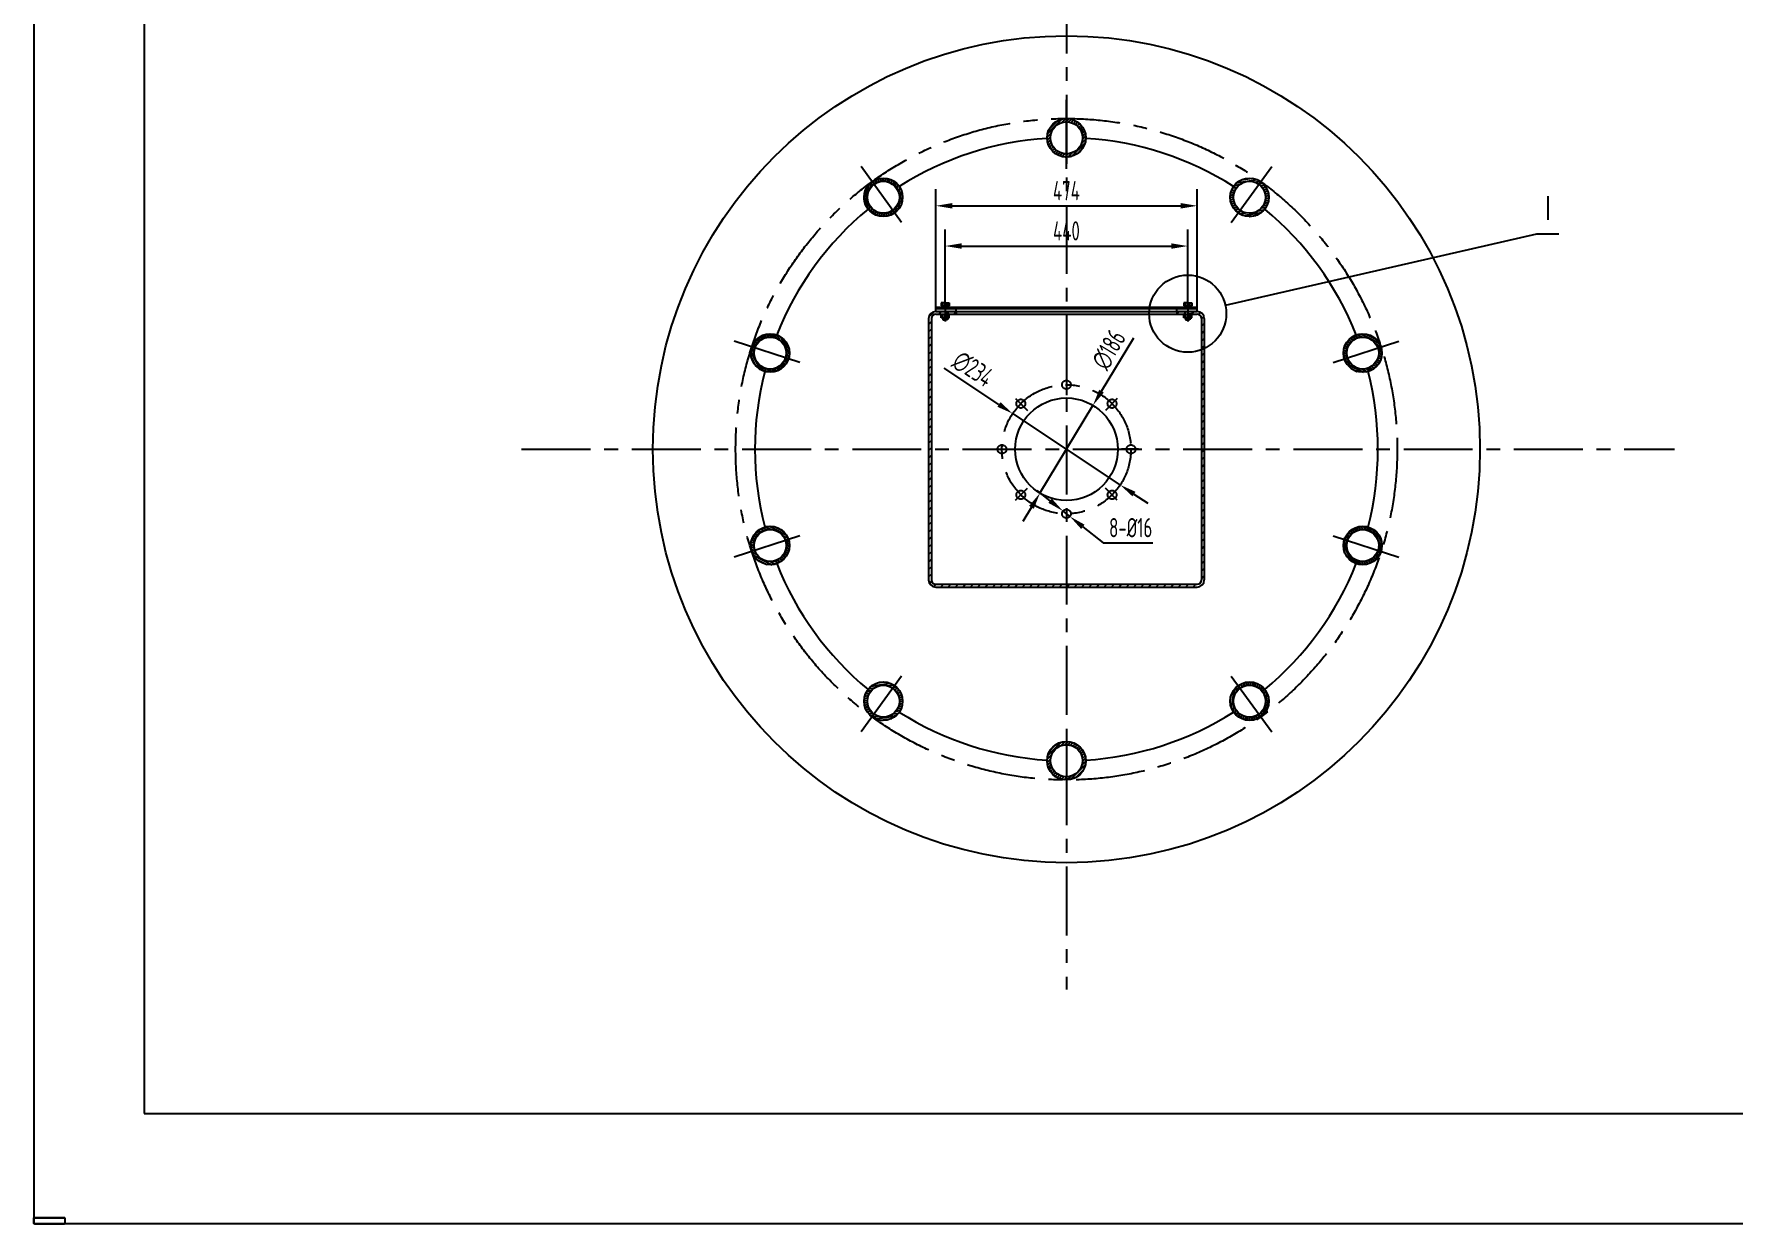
# Model space of a CAD drawing. Header units: millimetres. Extents: x 0 to 8410, y -1 to 5940.
# Drawn here: x 0 to 3082, y -1 to 2158 of the extents above; entities that cross this region are included whole.
import ezdxf
from ezdxf.enums import TextEntityAlignment as Align

# ---------------------------------------------------------------- set-up
doc = ezdxf.new("R2010")
doc.units = ezdxf.units.MM
doc.header["$LTSCALE"] = 100
doc.linetypes.add('G', pattern=[2, 1.25, -0.25, 0.25, -0.25])
for name, color, linetype in [('01', 7, 'Continuous'), ('02', 1, 'Continuous'), ('05', 4, 'G'), ('08', 1, 'Continuous'), ('11', 3, 'Continuous')]:
    doc.layers.add(name, color=color, linetype=linetype)
doc.styles.get("Standard").update_dxf_attribs({"font": 'isocp', "width": 0.707, "bigfont": 'intecad.shx'})
doc.dimstyles.new('INTE', dxfattribs={"dimscale": 10, "dimtxt": 3.5, "dimasz": 3, "dimexe": 3, "dimexo": 0, "dimgap": 1, "dimtad": 1, "dimdec": 1, "dimdsep": 46, "dimtxsty": 'Standard', "dimcen": 0, "dimclrd": 1, "dimclre": 1, "dimclrt": 3, "dimaunit": 1, "dimadec": 0, "dimazin": 0, "dimtfac": 1, "dimtdec": 1, "dimtmove": 0, "dimatfit": 0, "dimfxl": 3, "dimarcsym": 0})
doc.dimstyles.new('inte_cir_cir7', dxfattribs={"dimscale": 10, "dimtxt": 3.5, "dimasz": 3, "dimexe": 3, "dimexo": 0, "dimgap": 1, "dimtad": 1, "dimtoh": 1, "dimdec": 1, "dimdsep": 46, "dimtxsty": 'Standard', "dimcen": 0, "dimclrd": 1, "dimclre": 1, "dimclrt": 3, "dimaunit": 1, "dimadec": 0, "dimazin": 0, "dimtfac": 1, "dimtdec": 1, "dimtmove": 0, "dimatfit": 2, "dimfxl": 1, "dimarcsym": 0})

# ---------------------------------------------------------------- blocks, each defined once
blk = doc.blocks.new('*D58')
at = {"layer": '08', "color": 1, "lineweight": -2}
for p, q in [((1652.7, 1667.6), (1652.7, 1803.5)), ((2092.7, 1667), (2092.7, 1803.5)), ((1682.7, 1773.5), (2062.7, 1773.5))]:
    blk.add_line(p, q, dxfattribs=at)
at = {"layer": '08', "color": 1}
for points in [[(1682.7, 1778.5), (1682.7, 1768.5), (1652.7, 1773.5)], [(2062.7, 1778.5), (2062.7, 1768.5), (2092.7, 1773.5)]]:
    blk.add_solid(points, dxfattribs=at)
at = {"layer": 'Defpoints', "color": 0}
for p in [(2092.7, 1773.5), (1652.7, 1667.6), (2092.7, 1667)]:
    blk.add_point(p, dxfattribs=at)
at = {"layer": '08', "color": 3, "insert": (1872.7, 1801), "char_height": 35, "attachment_point": 5}
blk.add_mtext('440', dxfattribs=at)
blk = doc.blocks.new('*D59')
at = {"layer": '08', "color": 1, "lineweight": -2}
for p, q in [((1635.7, 1662.6), (1635.7, 1876.5)), ((2109.7, 1661.3), (2109.7, 1876.5)), ((1665.7, 1846.5), (2079.7, 1846.5))]:
    blk.add_line(p, q, dxfattribs=at)
at = {"layer": '08', "color": 1}
for points in [[(1665.7, 1851.5), (1665.7, 1841.5), (1635.7, 1846.5)], [(2079.7, 1851.5), (2079.7, 1841.5), (2109.7, 1846.5)]]:
    blk.add_solid(points, dxfattribs=at)
at = {"layer": 'Defpoints', "color": 0}
for p in [(2109.7, 1846.5), (1635.7, 1662.6), (2109.7, 1661.3)]:
    blk.add_point(p, dxfattribs=at)
at = {"layer": '08', "color": 3, "insert": (1872.7, 1874), "char_height": 35, "attachment_point": 5}
blk.add_mtext('474', dxfattribs=at)
blk = doc.blocks.new('*D62')
at = {"layer": '08', "color": 1, "lineweight": -2}
for p, q in [((1936.2, 1510.2), (1994.7, 1607)), ((1824.7, 1325.2), (1920.8, 1484.5)), ((1809.2, 1299.5), (1793.7, 1273.8))]:
    blk.add_line(p, q, dxfattribs=at)
at = {"layer": '08', "color": 1}
for points in [[(1932, 1512.7), (1940.5, 1507.6), (1920.8, 1484.5)], [(1804.9, 1302.1), (1813.5, 1296.9), (1824.7, 1325.2)]]:
    blk.add_solid(points, dxfattribs=at)
at = {"layer": 'Defpoints', "color": 0}
for p in [(1920.8, 1484.5), (1824.7, 1325.2)]:
    blk.add_point(p, dxfattribs=at)
at = {"layer": '08', "color": 3, "insert": (1949.7, 1585.6), "char_height": 35, "attachment_point": 5, "rotation": 58.897}
blk.add_mtext('∅186', dxfattribs=at)
blk = doc.blocks.new('*D63')
at = {"layer": '08', "color": 1, "lineweight": -2}
for p, q in [((1750.2, 1486.1), (1650.8, 1552.1)), ((1970.2, 1340.2), (1775.2, 1469.5)), ((1995.2, 1323.6), (2020.2, 1307))]:
    blk.add_line(p, q, dxfattribs=at)
at = {"layer": '08', "color": 1}
for points in [[(1753, 1490.3), (1747.5, 1481.9), (1775.2, 1469.5)], [(1998, 1327.7), (1992.4, 1319.4), (1970.2, 1340.2)]]:
    blk.add_solid(points, dxfattribs=at)
at = {"layer": 'Defpoints', "color": 0}
for p in [(1775.2, 1469.5), (1970.2, 1340.2)]:
    blk.add_point(p, dxfattribs=at)
at = {"layer": '08', "color": 3, "insert": (1703.2, 1550.3), "char_height": 35, "attachment_point": 5, "rotation": 326.4388}
blk.add_mtext('∅234', dxfattribs=at)
blk = doc.blocks.new('*D64')
at = {"layer": '08', "color": 1, "lineweight": -2}
for p, q in [((1842.9, 1311.5), (1819.5, 1330.1)), ((1866.4, 1292.8), (1879, 1282.9)), ((1902.5, 1264.2), (1939.1, 1235.1)), ((1939.1, 1235.1), (2029.5, 1235.1))]:
    blk.add_line(p, q, dxfattribs=at)
at = {"layer": '08', "color": 1}
for points in [[(1846.1, 1315.4), (1839.8, 1307.6), (1866.4, 1292.8)], [(1905.6, 1268.1), (1899.4, 1260.3), (1879, 1282.9)]]:
    blk.add_solid(points, dxfattribs=at)
at = {"layer": 'Defpoints', "color": 0}
for p in [(1866.4, 1292.8), (1879, 1282.9)]:
    blk.add_point(p, dxfattribs=at)
at = {"layer": '08', "color": 3, "insert": (1989.3, 1262.6), "char_height": 35, "attachment_point": 5}
blk.add_mtext('8-%%C16', dxfattribs=at)
blk = doc.blocks.new('*U87')
at = {"layer": '01'}
for points in [[(20, 574), (20, 20)], [(20, 20), (821, 20)]]:
    blk.add_lwpolyline(points, dxfattribs=at)
at = {"layer": '02'}
for points in [[(0, 594), (0, 0)], [(0, 0), (841, 0)]]:
    blk.add_lwpolyline(points, dxfattribs=at)
blk = doc.blocks.new('*U114')
at = {"layer": '01'}
for p, q in [((0, 10.6), (0.7, 11.3)), ((0, 10.6), (56, 10.6)), ((0, 0), (0, 10.6)), ((0, 0), (56, 0)), ((0.7, -0.7), (0, 0)), ((0.7, 11.3), (55.3, 11.3)), ((56, 10.6), (55.3, 11.3)), ((56, 10.6), (56, 0)), ((55.3, -0.7), (0.7, -0.7)), ((56, 0), (55.3, -0.7))]:
    blk.add_line(p, q, dxfattribs=at)

msp = doc.modelspace()

# ---------------------------------------------------------------- hatches: boundary and pattern name
at = {"layer": '02', "linetype": 'Continuous'}
h = msp.add_hatch(dxfattribs=at)
h.set_pattern_fill('JIS_LC_20', color=1, scale=0.2, style=0)
h.set_pattern_definition([(45, (-22951.4538, 1800.43), (-2.8284271, 2.8284271), []), (45, (-22951.3738, 1800.43), (-2.8284271, 2.8284271), [])])
h.paths.add_polyline_path([(1837.71, 1969.846, 0.41421356), (1872.71, 1934.846), (1872.71, 1940.846, -0.41421356), (1843.71, 1969.846, -0.41421356), (1872.71, 1998.846), (1872.71, 2004.846, 0.41421356)])
h.paths.add_polyline_path([(1872.71, 2004.846), (1872.71, 1998.846, -0.41421356), (1901.71, 1969.846, -0.41421356), (1872.71, 1940.846), (1872.71, 1934.846, 0.41421356), (1907.71, 1969.846, 0.41421356)])
h = msp.add_hatch(dxfattribs=at)
h.set_pattern_fill('JIS_LC_20', color=1, scale=0.2, angle=36, style=0)
h.set_pattern_definition([(81, (-18442.979, -12866.3973), (-3.95075336, 0.62573786), []), (81, (-18442.9144, -12866.3503), (-3.95075336, 0.62573786), [])])
h.paths.add_polyline_path([(1512.296, 1841.368, 0.41421356), (1561.184, 1833.625), (1557.657, 1838.479, -0.41421356), (1517.15, 1844.894, -0.41421356), (1523.566, 1885.402), (1520.039, 1890.256, 0.41421356)])
h.paths.add_polyline_path([(1520.039, 1890.256), (1523.566, 1885.402, -0.41421356), (1564.073, 1878.986, -0.41421356), (1557.657, 1838.479), (1561.184, 1833.625, 0.41421356), (1568.927, 1882.513, 0.41421356)])
h = msp.add_hatch(dxfattribs=at)
h.set_pattern_fill('JIS_LC_20', color=1, scale=0.2, angle=-36, style=0)
h.set_pattern_definition([(9, (-17977.9415, 16316.158), (-0.62573786, 3.95075336), []), (9, (-17977.8768, 16316.1108), (-0.62573786, 3.95075336), [])])
h.paths.add_polyline_path([(2176.493, 1882.513, 0.41421356), (2184.237, 1833.625), (2187.763, 1838.479, -0.41421356), (2181.347, 1878.986, -0.41421356), (2221.855, 1885.402), (2225.381, 1890.256, 0.41421356)])
h.paths.add_polyline_path([(2225.381, 1890.256), (2221.855, 1885.402, -0.41421356), (2228.27, 1844.894, -0.41421356), (2187.763, 1838.479), (2184.237, 1833.625, 0.41421356), (2233.125, 1841.368, 0.41421356)])
h = msp.add_hatch(dxfattribs=at)
h.set_pattern_fill('LINE', color=1, scale=3, angle=45, style=0)
h.set_pattern_definition([(45, (-4930.106, -2321.7), (-6.735192, 6.735192), [])])
h.paths.add_polyline_path([(1622.71, 1641.846), (1622.71, 1404.846), (1627.71, 1404.846), (1627.71, 1641.846, -0.41421356), (1635.71, 1649.846), (1652.71, 1649.846), (1652.71, 1654.846), (1635.71, 1654.846, 0.41421356)])
h.paths.add_polyline_path([(1652.71, 1654.846), (1652.71, 1649.846), (1659.9, 1649.846), (1672.71, 1649.846), (1672.71, 1654.846)])
h.paths.add_polyline_path([(1622.71, 1167.846, 0.41421356), (1635.71, 1154.846), (1872.71, 1154.846), (1872.71, 1159.846), (1635.71, 1159.846, -0.41421356), (1627.71, 1167.846), (1627.71, 1404.846), (1622.71, 1404.846)])
h.paths.add_polyline_path([(2122.71, 1167.846), (2122.71, 1404.846), (2117.71, 1404.846), (2117.71, 1167.846, -0.41421356), (2109.71, 1159.846), (1872.71, 1159.846), (1872.71, 1154.846), (2109.71, 1154.846, 0.41421356)])
h.paths.add_polyline_path([(2117.71, 1404.846), (2122.71, 1404.846), (2122.71, 1641.846, 0.41421356), (2109.71, 1654.846), (2092.71, 1654.846), (2092.71, 1649.846), (2099.9, 1649.846), (2109.71, 1649.846, -0.41421356), (2117.71, 1641.846)])
h.paths.add_polyline_path([(2092.71, 1649.846), (2092.71, 1654.846), (2072.71, 1654.846), (2072.71, 1649.846)])
h = msp.add_hatch(dxfattribs=at)
h.set_pattern_fill('LINE', color=1, scale=3, angle=135, style=0)
h.set_pattern_definition([(135, (-4930.106, -2321.7), (-6.735192, -6.735192), [])])
h.paths.add_polyline_path([(1652.71, 1662.846), (1652.71, 1659.846), (1872.71, 1659.846), (1872.71, 1662.846)])
h.paths.add_polyline_path([(1652.71, 1659.846), (1652.71, 1662.846), (1646.56, 1662.846), (1635.71, 1662.846), (1635.71, 1659.846)])
h.paths.add_polyline_path([(2092.71, 1659.846), (2092.71, 1662.846), (2086.56, 1662.846), (1872.71, 1662.846), (1872.71, 1659.846)])
h.paths.add_polyline_path([(2092.71, 1662.846), (2092.71, 1659.846), (2109.71, 1659.846), (2109.71, 1662.846)])
h = msp.add_hatch(dxfattribs=at)
h.set_pattern_fill('ANGLE', color=1, scale=0.5, angle=135, style=0)
h.set_pattern_definition([(135, (-4930.1063, -2321.6996), (-2.4695704, -2.4695704), [2.54, -0.9525]), (225, (-4930.1063, -2321.6996), (2.4695704, -2.4695704), [2.54, -0.9525])])
h.paths.add_polyline_path([(1635.71, 1659.846), (1635.71, 1654.846), (1652.71, 1654.846), (1652.71, 1659.846)])
h.paths.add_polyline_path([(1672.71, 1654.846), (1672.71, 1659.846), (1652.71, 1659.846), (1652.71, 1654.846)])
h.paths.add_polyline_path([(2072.71, 1659.846), (2072.71, 1654.846), (2092.71, 1654.846), (2092.71, 1659.846)])
h.paths.add_polyline_path([(2092.71, 1659.846), (2092.71, 1654.846), (2109.71, 1654.846), (2109.71, 1659.846)])
h = msp.add_hatch(dxfattribs=at)
h.set_pattern_fill('JIS_LC_20', color=1, scale=0.2, angle=72, style=0)
h.set_pattern_definition([(117, (-6174.6016, -22082.095), (-3.5640261, -1.815962), []), (117, (-6174.577, -22082.019), (-3.5640261, -1.815962), [])])
h.paths.add_polyline_path([(1324.548, 1546.153, 0.41421356), (1368.65, 1568.625), (1362.944, 1570.479, -0.41421356), (1326.402, 1551.86, -0.41421356), (1307.783, 1588.402), (1302.076, 1590.256, 0.41421356)])
h.paths.add_polyline_path([(1302.076, 1590.256), (1307.783, 1588.402, -0.41421356), (1344.325, 1607.021, -0.41421356), (1362.944, 1570.479), (1368.65, 1568.625, 0.41421356), (1346.179, 1612.727, 0.41421356)])
h = msp.add_hatch(dxfattribs=at)
h.set_pattern_fill('JIS_LC_20', color=1, scale=0.2, angle=-72, style=0)
h.set_pattern_definition([(333, (-5422.155, 25136.271), (1.815962, 3.5640261), []), (333, (-5422.1302, 25136.195), (1.815962, 3.5640261), [])])
h.paths.add_polyline_path([(2399.242, 1612.727, 0.41421356), (2376.77, 1568.625), (2382.477, 1570.479, -0.41421356), (2401.096, 1607.021, -0.41421356), (2437.638, 1588.402), (2443.344, 1590.256, 0.41421356)])
h.paths.add_polyline_path([(2443.344, 1590.256), (2437.638, 1588.402, -0.41421356), (2419.019, 1551.86, -0.41421356), (2382.477, 1570.479), (2376.77, 1568.625, 0.41421356), (2420.873, 1546.153, 0.41421356)])
h = msp.add_hatch(dxfattribs=at)
h.set_pattern_fill('JIS_LC_20', color=1, scale=0.2, angle=108, style=0)
h.set_pattern_definition([(153, (9167.5756, -22326.58), (-1.815962, -3.5640261), []), (153, (9167.551, -22326.5037), (-1.815962, -3.5640261), [])])
h.paths.add_polyline_path([(1346.179, 1196.964, 0.41421356), (1368.65, 1241.067), (1362.944, 1239.212, -0.41421356), (1344.325, 1202.67, -0.41421356), (1307.783, 1221.289), (1302.076, 1219.435, 0.41421356)])
h.paths.add_polyline_path([(1302.076, 1219.435), (1307.783, 1221.289, -0.41421356), (1326.402, 1257.832, -0.41421356), (1362.944, 1239.212), (1368.65, 1241.067, 0.41421356), (1324.548, 1263.538, 0.41421356)])
h = msp.add_hatch(dxfattribs=at)
h.set_pattern_fill('JIS_LC_20', color=1, scale=0.2, angle=-108, style=0)
h.set_pattern_definition([(297, (9920.0222, 24891.7862), (3.5640261, 1.815962), []), (297, (9919.9975, 24891.71), (3.5640261, 1.815962), [])])
h.paths.add_polyline_path([(2420.873, 1263.538, 0.41421356), (2376.77, 1241.067), (2382.477, 1239.212, -0.41421356), (2419.019, 1257.832, -0.41421356), (2437.638, 1221.289), (2443.344, 1219.435, 0.41421356)])
h.paths.add_polyline_path([(2443.344, 1219.435), (2437.638, 1221.289, -0.41421356), (2401.096, 1202.67, -0.41421356), (2382.477, 1239.212), (2376.77, 1241.067, 0.41421356), (2399.242, 1196.964, 0.41421356)])
h = msp.add_hatch(dxfattribs=at)
h.set_pattern_fill('JIS_LC_20', color=1, scale=0.2, angle=144, style=0)
h.set_pattern_definition([(189, (21723.362, -13506.4667), (0.62573786, -3.95075336), []), (189, (21723.2974, -13506.4196), (0.62573786, -3.95075336), [])])
h.paths.add_polyline_path([(1568.927, 927.178, 0.41421356), (1561.184, 976.067), (1557.657, 971.212, -0.41421356), (1564.073, 930.705, -0.41421356), (1523.566, 924.289), (1520.039, 919.435, 0.41421356)])
h.paths.add_polyline_path([(1520.039, 919.435), (1523.566, 924.289, -0.41421356), (1517.15, 964.797, -0.41421356), (1557.657, 971.212), (1561.184, 976.067, 0.41421356), (1512.296, 968.323, 0.41421356)])
h = msp.add_hatch(dxfattribs=at)
h.set_pattern_fill('JIS_LC_20', color=1, scale=0.2, angle=-144, style=0)
h.set_pattern_definition([(261, (22188.3997, 15676.0885), (3.95075336, -0.62573786), []), (261, (22188.335, 15676.0414), (3.95075336, -0.62573786), [])])
h.paths.add_polyline_path([(2233.125, 968.323, 0.41421356), (2184.237, 976.067), (2187.763, 971.212, -0.41421356), (2228.27, 964.797, -0.41421356), (2221.855, 924.289), (2225.381, 919.435, 0.41421356)])
h.paths.add_polyline_path([(2225.381, 919.435), (2221.855, 924.289, -0.41421356), (2181.347, 930.705, -0.41421356), (2187.763, 971.212), (2184.237, 976.067, 0.41421356), (2176.493, 927.178, 0.41421356)])
h = msp.add_hatch(dxfattribs=at)
h.set_pattern_fill('JIS_LC_20', color=1, scale=0.2, angle=180, style=0)
h.set_pattern_definition([(225, (26696.8744, 1009.261), (2.8284271, -2.8284271), []), (225, (26696.7944, 1009.261), (2.8284271, -2.8284271), [])])
h.paths.add_polyline_path([(1907.71, 839.846, 0.41421356), (1872.71, 874.846), (1872.71, 868.846, -0.41421356), (1901.71, 839.846, -0.41421356), (1872.71, 810.846), (1872.71, 804.846, 0.41421356)])
h.paths.add_polyline_path([(1872.71, 804.846), (1872.71, 810.846, -0.41421356), (1843.71, 839.846, -0.41421356), (1872.71, 868.846), (1872.71, 874.846, 0.41421356), (1837.71, 839.846, 0.41421356)])

# ---------------------------------------------------------------- linework, layer by layer
at = {"layer": '01'}
for p, q in [((1652.71, 1670.246), (1645.52, 1670.246)), ((1645.52, 1670.246), (1645.52, 1664.946)), ((1645.52, 1664.946), (1652.71, 1664.946)), ((1646.56, 1664.946), (1646.56, 1662.846)), ((1652.71, 1664.946), (1646.56, 1664.946)), ((1648.71, 1664.946), (1648.71, 1670.246)), ((1652.71, 1662.846), (1651.498, 1664.946)), ((1652.71, 1670.246), (1659.9, 1670.246)), ((1652.71, 1664.946), (1653.923, 1662.846)), ((1652.71, 1664.946), (1658.86, 1664.946)), ((1659.9, 1664.946), (1652.71, 1664.946)), ((1656.71, 1664.946), (1656.71, 1670.246)), ((1658.86, 1664.946), (1658.86, 1662.846)), ((1659.9, 1670.246), (1659.9, 1664.946)), ((2092.71, 1670.246), (2085.52, 1670.246)), ((2085.52, 1670.246), (2085.52, 1664.946)), ((2085.52, 1664.946), (2092.71, 1664.946)), ((2086.56, 1664.946), (2086.56, 1662.846)), ((2092.71, 1664.946), (2086.56, 1664.946)), ((2088.71, 1664.946), (2088.71, 1670.246)), ((2092.71, 1664.946), (2091.498, 1662.846)), ((2092.71, 1670.246), (2099.9, 1670.246)), ((2092.71, 1662.846), (2093.923, 1664.946)), ((2092.71, 1664.946), (2098.86, 1664.946)), ((2099.9, 1664.946), (2092.71, 1664.946)), ((2096.71, 1664.946), (2096.71, 1670.246)), ((2098.86, 1664.946), (2098.86, 1662.846)), ((2099.9, 1670.246), (2099.9, 1664.946)), ((1645.52, 1649.846), (1652.71, 1649.846)), ((1645.52, 1643.046), (1645.52, 1649.846)), ((1652.71, 1643.046), (1645.52, 1643.046)), ((1646.56, 1662.846), (1652.71, 1662.846)), ((1648.71, 1643.046), (1648.71, 1649.846)), ((1648.71, 1643.046), (1648.71, 1639.946)), ((1648.71, 1639.946), (1652.71, 1639.946)), ((1658.86, 1662.846), (1652.71, 1662.846)), ((1659.9, 1649.846), (1652.71, 1649.846)), ((1652.71, 1643.046), (1659.9, 1643.046)), ((1656.71, 1639.946), (1652.71, 1639.946)), ((1656.71, 1643.046), (1656.71, 1649.846)), ((1656.71, 1643.046), (1656.71, 1639.946)), ((1659.9, 1643.046), (1659.9, 1649.846)), ((2085.52, 1643.046), (2085.52, 1649.846)), ((2092.71, 1643.046), (2085.52, 1643.046)), ((2088.71, 1643.046), (2088.71, 1649.846)), ((2088.71, 1643.046), (2088.71, 1639.946)), ((2088.71, 1639.946), (2092.71, 1639.946)), ((2092.71, 1643.046), (2099.9, 1643.046)), ((2096.71, 1639.946), (2092.71, 1639.946)), ((2096.71, 1643.046), (2096.71, 1649.846)), ((2096.71, 1643.046), (2096.71, 1639.946)), ((2099.9, 1643.046), (2099.9, 1649.846))]:
    msp.add_line(p, q, dxfattribs=at)
at = {"layer": '01', "color": 7, "linetype": 'Continuous'}
for p, q in [((1622.71, 1641.846), (1622.71, 1167.846)), ((1627.71, 1641.846), (1627.71, 1167.846)), ((1635.71, 1659.846), (1635.71, 1662.846)), ((1635.71, 1662.846), (2109.71, 1662.846)), ((1635.71, 1654.846), (1635.71, 1659.846)), ((2109.71, 1659.846), (1635.71, 1659.846)), ((1635.71, 1654.846), (2109.71, 1654.846)), ((1635.71, 1649.846), (2109.71, 1649.846)), ((1672.71, 1654.846), (1672.71, 1659.846)), ((1672.71, 1654.846), (1672.71, 1649.846)), ((2072.71, 1654.846), (2072.71, 1659.846)), ((2072.71, 1654.846), (2072.71, 1649.846)), ((2085.52, 1649.846), (2092.71, 1649.846)), ((2086.56, 1662.846), (2092.71, 1662.846)), ((2098.86, 1662.846), (2092.71, 1662.846)), ((2099.9, 1649.846), (2092.71, 1649.846)), ((2109.71, 1659.846), (2109.71, 1662.846)), ((2109.71, 1654.846), (2109.71, 1659.846)), ((2117.71, 1641.846), (2117.71, 1167.846)), ((2122.71, 1641.846), (2122.71, 1167.846)), ((1872.71, 1536.755), (1872.71, 1503.14)), ((1635.71, 1159.846), (2109.71, 1159.846)), ((1635.71, 1154.846), (2109.71, 1154.846))]:
    msp.add_line(p, q, dxfattribs=at)
for centre, radius in [((1872.71, 1404.846), 750), ((1872.71, 1969.846), 35), ((1872.71, 1969.846), 29), ((1540.612, 1861.94), 35), ((1540.612, 1861.94), 29), ((2204.809, 1861.94), 35), ((2204.809, 1861.94), 29), ((1335.363, 1579.44), 35), ((1335.363, 1579.44), 29), ((2410.057, 1579.44), 35), ((2410.057, 1579.44), 29), ((1872.71, 1404.846), 93), ((1872.71, 1404.846), 93), ((1335.363, 1230.251), 35), ((2410.057, 1230.251), 35), ((1335.363, 1230.251), 29), ((2410.057, 1230.251), 29), ((1540.612, 947.751), 35), ((1540.612, 947.751), 29), ((2204.809, 947.751), 35), ((2204.809, 947.751), 29), ((1872.71, 839.846), 35), ((1872.71, 839.846), 29)]:
    msp.add_circle(centre, radius, dxfattribs=at)
for centre, radius, start, end in [((1872.71, 1404.846), 565, 93.549864, 122.450136), ((1872.71, 1404.846), 565, 57.549864, 86.450136), ((1872.71, 1404.846), 565, 129.549864, 158.450136), ((1872.71, 1404.846), 565, 21.549864, 50.450136), ((1635.71, 1641.846), 13, 90, 180), ((1635.71, 1641.846), 8, 90, 180), ((2109.71, 1641.846), 13, 0, 90), ((2109.71, 1641.846), 8, 0, 90), ((1872.71, 1404.846), 565, 165.549864, 194.450136), ((1872.71, 1404.846), 565, 345.549864, 14.450136), ((1872.71, 1404.846), 565, 201.549864, 230.450136), ((1872.71, 1404.846), 565, 309.549864, 338.450136), ((1635.71, 1167.846), 13, 180, 270), ((1635.71, 1167.846), 8, 180, 270), ((2109.71, 1167.846), 8, 270, 0), ((2109.71, 1167.846), 13, 270, 0), ((1872.71, 1404.846), 565, 237.549864, 266.450136), ((1872.71, 1404.846), 565, 273.549864, 302.450136)]:
    msp.add_arc(centre, radius, start, end, dxfattribs=at)
at = {"layer": '02'}
for p, q in [((2160.925, 1666.501), (2725.95, 1795.751)), ((2725.95, 1795.751), (2765.95, 1795.751)), ((1649.71, 1639.946), (1649.71, 1643.046)), ((1655.71, 1639.946), (1655.71, 1643.046)), ((2089.71, 1639.946), (2089.71, 1643.046)), ((2095.71, 1639.946), (2095.71, 1643.046))]:
    msp.add_line(p, q, dxfattribs=at)
msp.add_circle((2092.71, 1650.897), 69.977, dxfattribs=at)
at = {"layer": '05'}
for p, q in [((1872.71, 2247.952), (1872.71, 424.687)), ((1872.71, 1913.624), (1872.71, 2043.258)), ((1573.658, 1816.456), (1497.461, 1921.332)), ((2171.763, 1816.456), (2247.96, 1921.332)), ((1652.71, 1668.311), (1652.71, 1636.397)), ((2092.71, 1668.311), (2092.71, 1636.397)), ((2092.71, 1667.042), (2092.71, 1660.75)), ((1652.71, 1662.042), (1652.71, 1655.75)), ((1652.71, 1641.994), (1652.71, 1650.897)), ((2092.71, 1641.994), (2092.71, 1650.897)), ((1388.833, 1562.067), (1265.544, 1602.126)), ((2356.587, 1562.067), (2479.876, 1602.126)), ((1872.71, 1535.326), (1872.71, 1504.714)), ((1780.446, 1497.109), (1802.093, 1475.463)), ((1964.974, 1497.109), (1943.328, 1475.463)), ((884.432, 1404.846), (2975.835, 1404.846)), ((1742.23, 1404.846), (1772.842, 1404.846)), ((2003.191, 1404.846), (1972.578, 1404.846)), ((1780.446, 1312.582), (1802.093, 1334.228)), ((1964.974, 1312.582), (1943.328, 1334.228)), ((1388.833, 1247.624), (1265.544, 1207.565)), ((2356.587, 1247.624), (2479.876, 1207.565)), ((1573.658, 993.235), (1497.461, 888.359)), ((2171.763, 993.235), (2247.96, 888.359)), ((1872.71, 896.067), (1872.71, 766.433))]:
    msp.add_line(p, q, dxfattribs=at)
for radius in [600, 117]:
    msp.add_circle((1872.71, 1404.846), radius, dxfattribs=at)
at = {"layer": '05', "color": 4, "linetype": 'G'}
for centre in [(1872.71, 1521.846), (1789.979, 1487.577), (1955.442, 1487.577), (1755.71, 1404.846), (1989.71, 1404.846), (1789.979, 1322.114), (1955.442, 1322.114), (1872.71, 1287.846)]:
    msp.add_circle(centre, 8, dxfattribs=at)

# ---------------------------------------------------------------- block references
at = {"layer": '01', "xscale": 10, "yscale": 10, "zscale": 10}
msp.add_blockref('*U87', (0, 0), dxfattribs=at)
at = {"layer": '01'}
msp.add_blockref('*U114', (0, 0), dxfattribs=at)

# ---------------------------------------------------------------- texts
at = {"layer": '11', "width": 0.707}
msp.add_text('Ⅰ', height=50, dxfattribs=at).set_placement((2745.95, 1815.751), align=Align.CENTER)

# ---------------------------------------------------------------- dimensions: what is measured, and where the dimension line sits
at = {"layer": '08'}
for base, p1, p2, picture, middle in [((2109.71, 1846.535), (1635.71, 1662.56), (2109.71, 1661.346), '*D59', (1872.71, 1874.035)), ((2092.71, 1773.518), (1652.71, 1667.596), (2092.71, 1667.042), '*D58', (1872.71, 1801.018))]:
    dim = msp.add_linear_dim(base=base, p1=p1, p2=p2, dimstyle='INTE', dxfattribs=at)
    dim.commit()
    dim.dimension.update_dxf_attribs({"geometry": picture, "text_midpoint": middle})
for p1, p2, picture, middle in [((1824.669, 1325.215), (1920.752, 1484.476), '*D62', (1973.208, 1571.423)), ((1970.206, 1340.165), (1775.215, 1469.526), '*D63', (1688.016, 1527.376))]:
    dim = msp.add_diameter_dim_2p(p1=p1, p2=p2, dimstyle='INTE', dxfattribs=at)
    dim.commit()
    dim.dimension.update_dxf_attribs({"geometry": picture, "text_midpoint": middle, "dimtype": 163})
dim = msp.add_diameter_dim_2p(p1=(1866.445, 1292.82), p2=(1878.976, 1282.871), dimstyle='inte_cir_cir7', override={"dimgap": 1, "dimdec": 1, "dimzin": 8, "dimpost": '8-%%C<>', "dimtol": 0, "dimlim": 0, "dimtp": 0, "dimtm": 0, "dimtfac": 0.7}, dxfattribs=at)
dim.commit()
dim.dimension.update_dxf_attribs({"geometry": '*D64', "text_midpoint": (1989.311, 1235.134), "dimtype": 163})

doc.saveas('drawing.dxf')
